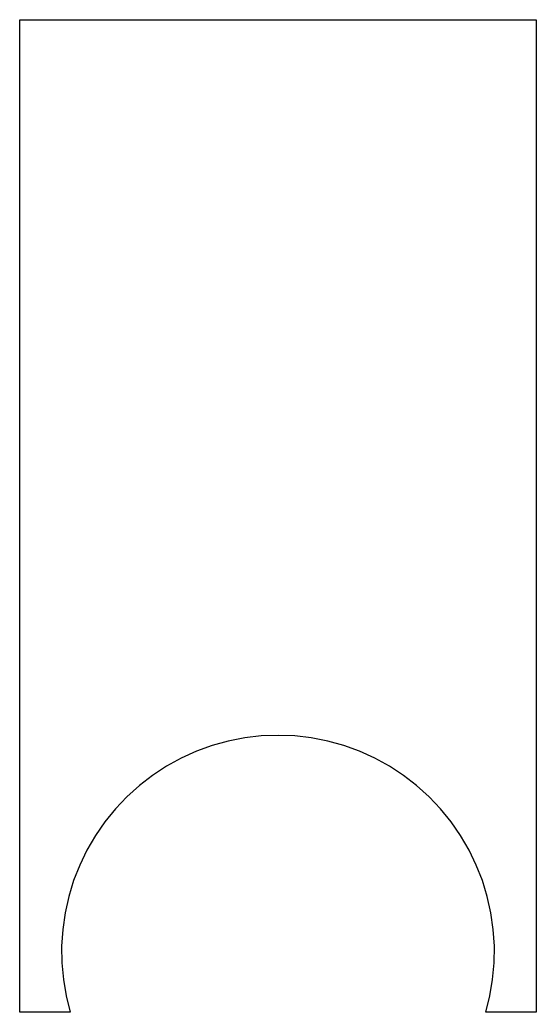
# Model space of a CAD drawing. Header units: millimetres. Extents: x 0 to 26, y 0 to 50.
import ezdxf

# ---------------------------------------------------------------- set-up
doc = ezdxf.new("R2010")
doc.units = ezdxf.units.MM
doc.layers.add('CUT_OUTER', color=7, linetype='Continuous')

msp = doc.modelspace()

# ---------------------------------------------------------------- linework, layer by layer
at = {"layer": 'CUT_OUTER'}
msp.add_lwpolyline([(0, 0), (0, 50), (26, 50), (26, 0), (23.465, 0), (23.669, 0.817), (23.81, 1.647), (23.885, 2.485), (23.896, 3.327), (23.842, 4.167), (23.724, 5.001), (23.541, 5.823), (23.295, 6.628), (22.988, 7.412), (22.622, 8.17), (22.198, 8.897), (21.719, 9.59), (21.188, 10.243), (20.608, 10.854), (19.983, 11.417), (19.316, 11.931), (18.612, 12.392), (17.874, 12.798), (17.107, 13.145), (16.315, 13.432), (15.504, 13.657), (14.678, 13.818), (13.841, 13.915), (13, 13.948), (12.159, 13.915), (11.322, 13.818), (10.496, 13.657), (9.685, 13.432), (8.893, 13.145), (8.126, 12.798), (7.388, 12.392), (6.684, 11.931), (6.017, 11.417), (5.392, 10.854), (4.812, 10.243), (4.281, 9.59), (3.802, 8.897), (3.378, 8.17), (3.012, 7.412), (2.705, 6.628), (2.459, 5.823), (2.276, 5.001), (2.158, 4.167), (2.104, 3.327), (2.115, 2.485), (2.19, 1.647), (2.331, 0.817), (2.535, 0)], close=True, dxfattribs=at)

doc.saveas('drawing.dxf')
